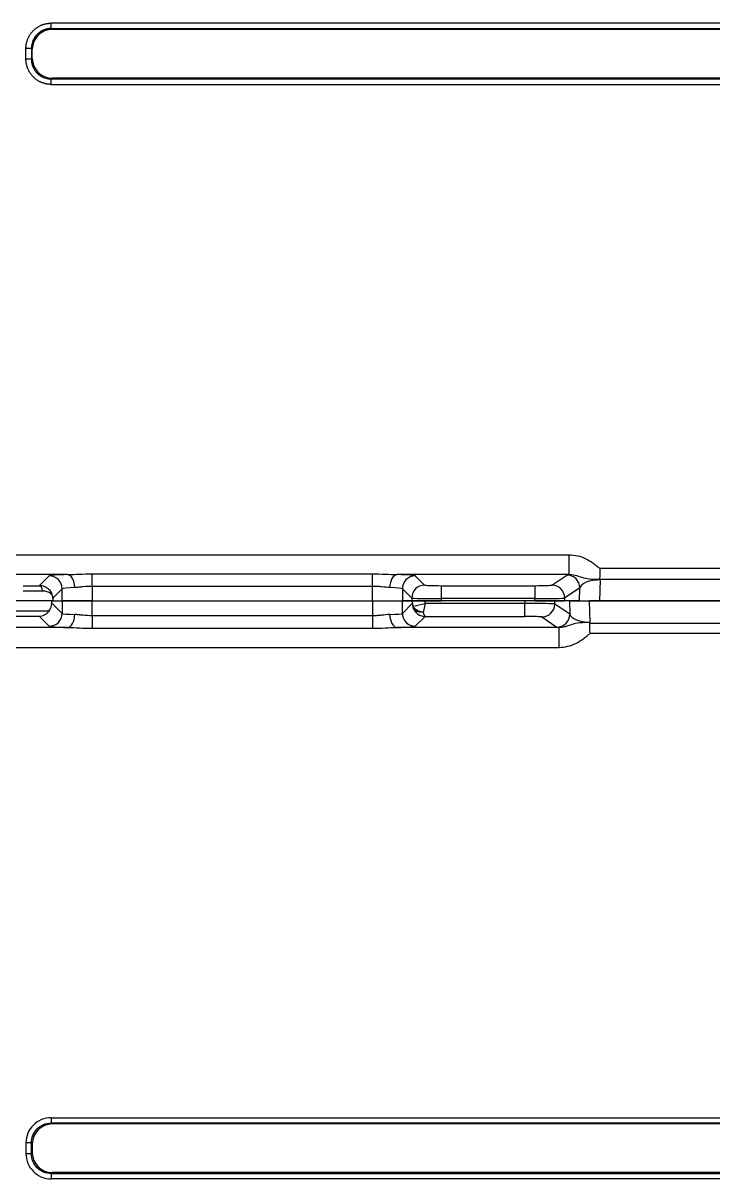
# Model space of a CAD drawing. Header units: millimetres. Extents: x 389 to 17466, y 310 to 5904.
# Drawn here: x 14821.1 to 14890.4, y 1755.6 to 1871.7 of the extents above; entities that cross this region are included whole.
import ezdxf

# ---------------------------------------------------------------- set-up
doc = ezdxf.new("R2010")
doc.units = ezdxf.units.MM

# ---------------------------------------------------------------- blocks, each defined once
blk = doc.blocks.new('YTGUH')
at = {"color": 9, "linetype": 'Continuous', "true_color": 0xc7c8ca}
for p, q in [((1842.4, 1004.23), (1704.31, 1004.23)), ((1704.31, 1003.69), (1704.31, 1004.23)), ((1704.31, 1003.69), (1842.4, 1003.69)), ((1704.31, 1003.69), (1704.39, 1003.61)), ((1842.32, 1003.61), (1704.39, 1003.61)), ((1701.77, 1000.61), (1701.77, 1001.7)), ((1702.32, 1001.7), (1701.77, 1001.7)), ((1702.32, 1001.7), (1702.32, 1000.61)), ((1702.4, 1001.61), (1702.32, 1001.7)), ((1702.4, 1000.7), (1702.4, 1001.61)), ((1702.32, 1000.61), (1701.77, 1000.61)), ((1702.32, 1000.61), (1702.4, 1000.7)), ((1704.39, 998.71), (1704.31, 998.62)), ((1842.4, 998.62), (1704.31, 998.62)), ((1704.31, 998.08), (1704.31, 998.62)), ((1704.31, 998.08), (1842.4, 998.08)), ((1842.32, 998.71), (1704.39, 998.71)), ((1653.37, 950.81), (1756.36, 950.81)), ((1756.36, 950.81), (1756.36, 948.81)), ((1787.22, 949.43), (1759.49, 949.43)), ((1705.93, 948.81), (1655.89, 948.81)), ((1703.11, 947.69), (1704.11, 948.69)), ((1708.41, 948.89), (1736.62, 948.89)), ((1708.41, 947.63), (1708.41, 948.89)), ((1736.62, 947.63), (1736.62, 948.89)), ((1756.36, 948.81), (1739.09, 948.81)), ((1740.91, 948.69), (1741.85, 947.76)), ((1754.63, 947.76), (1756.15, 948.77)), ((1759.5, 948.3), (1759.43, 946.16)), ((1759.44, 948.37), (1787.27, 948.37)), ((1759.46, 948.32), (1759.5, 948.3)), ((1705.41, 947.39), (1704.48, 946.46)), ((1705.41, 946.16), (1705.41, 947.39)), ((1708.41, 947.63), (1708.41, 946.16)), ((1736.62, 947.63), (1708.41, 947.63)), ((1736.62, 946.16), (1736.62, 947.63)), ((1739.61, 947.39), (1739.61, 946.16)), ((1740.55, 946.46), (1739.61, 947.39)), ((1743.55, 947.7), (1752.93, 947.7)), ((1743.55, 946.4), (1743.55, 947.7)), ((1752.93, 947.7), (1752.93, 946.4)), ((1757.44, 947.47), (1755.92, 946.46)), ((1757.4, 946.16), (1757.44, 947.47)), ((1704.38, 946.16), (1684.28, 946.16)), ((1704.48, 946.16), (1701.48, 946.16)), ((1704.38, 945.95), (1704.38, 946.16)), ((1704.38, 946.16), (1705.41, 946.16)), ((1705.41, 944.92), (1704.38, 945.95)), ((1704.48, 946.46), (1704.48, 946.16)), ((1704.48, 946.16), (1705.41, 946.16)), ((1708.41, 946.16), (1705.41, 946.16)), ((1705.41, 946.16), (1705.41, 944.92)), ((1705.41, 946.16), (1708.41, 946.16)), ((1708.41, 946.16), (1736.62, 946.16)), ((1708.41, 944.68), (1708.41, 946.16)), ((1708.41, 946.16), (1736.62, 946.16)), ((1736.62, 946.16), (1739.61, 946.16)), ((1736.62, 946.16), (1736.62, 944.68)), ((1736.62, 946.16), (1739.61, 946.16)), ((1739.61, 946.16), (1740.55, 946.16)), ((1739.61, 944.92), (1739.61, 946.16)), ((1740.61, 946.16), (1739.61, 946.16)), ((1740.61, 945.91), (1739.61, 944.92)), ((1740.55, 946.46), (1740.55, 946.16)), ((1740.55, 946.16), (1743.55, 946.16)), ((1740.61, 946.16), (1740.61, 945.91)), ((1741.91, 946.16), (1740.61, 946.16)), ((1740.71, 945.63), (1741.91, 945.91)), ((1741.91, 945.91), (1741.7, 945.02)), ((1741.91, 945.91), (1741.91, 946.16)), ((1751.93, 946.16), (1741.91, 946.16)), ((1751.93, 945.91), (1741.91, 945.91)), ((1743.55, 946.16), (1743.55, 946.4)), ((1752.93, 946.4), (1743.55, 946.4)), ((1752.93, 946.16), (1743.55, 946.16)), ((1751.93, 946.16), (1751.93, 945.91)), ((1754.92, 946.16), (1751.93, 946.16)), ((1751.93, 944.61), (1751.93, 945.91)), ((1752.93, 946.16), (1752.93, 946.4)), ((1752.93, 946.16), (1755.92, 946.16)), ((1754.92, 945.85), (1754.92, 946.16)), ((1756.4, 946.16), (1754.92, 946.16)), ((1756.44, 944.84), (1754.92, 945.85)), ((1755.92, 946.46), (1755.92, 946.16)), ((1757.4, 946.16), (1755.92, 946.16)), ((1756.4, 946.16), (1756.44, 944.84)), ((1756.4, 946.16), (1758.43, 946.16)), ((1757.4, 946.16), (1759.43, 946.16)), ((1758.5, 944.02), (1758.43, 946.16)), ((1788.28, 946.16), (1758.43, 946.16)), ((1759.43, 946.16), (1787.28, 946.16)), ((1704.09, 945.14), (1684.67, 945.14)), ((1684.67, 944.64), (1703.09, 944.64)), ((1703.09, 944.64), (1704.11, 943.62)), ((1736.62, 944.68), (1708.41, 944.68)), ((1708.41, 944.68), (1708.41, 943.43)), ((1736.62, 944.68), (1736.62, 943.43)), ((1740.91, 943.62), (1741.91, 944.61)), ((1741.91, 944.61), (1751.93, 944.61)), ((1753.63, 944.56), (1755.15, 943.54)), ((1705.93, 943.5), (1654.29, 943.5)), ((1708.41, 943.43), (1736.62, 943.43)), ((1755.36, 943.5), (1739.09, 943.5)), ((1755.36, 941.5), (1755.36, 943.5)), ((1758.44, 943.94), (1788.27, 943.94)), ((1758.46, 943.99), (1758.5, 944.02)), ((1788.22, 942.88), (1758.49, 942.88)), ((1653.37, 941.5), (1755.36, 941.5)), ((1704.31, 894.23), (1842.4, 894.23)), ((1704.31, 894.23), (1704.31, 893.69)), ((1842.4, 893.69), (1704.31, 893.69)), ((1704.39, 893.61), (1704.31, 893.69)), ((1842.32, 893.61), (1704.39, 893.61)), ((1701.77, 891.7), (1701.77, 890.61)), ((1702.32, 891.7), (1701.77, 891.7)), ((1702.32, 890.61), (1702.32, 891.7)), ((1702.32, 891.7), (1702.4, 891.61)), ((1702.4, 891.61), (1702.4, 890.7)), ((1702.32, 890.61), (1701.77, 890.61)), ((1702.4, 890.7), (1702.32, 890.61)), ((1704.31, 888.62), (1704.39, 888.71)), ((1704.31, 888.62), (1842.4, 888.62)), ((1704.31, 888.62), (1704.31, 888.08)), ((1842.32, 888.71), (1704.39, 888.71)), ((1842.4, 888.08), (1704.31, 888.08))]:
    blk.add_line(p, q, dxfattribs=at)
for centre, major_axis, ratio, start_param, end_param in [((1704.41, 1001.6), (-1.42, 1.42), 0.992433, 5.501585, 7.064785), ((1704.41, 1000.71), (-1.42, -1.42), 0.992433, 5.501585, 7.064785), ((1708.41, 948.69), (-4.3, 0), 0.034921, 5.326162, 6.248279), ((1704.11, 947.39), (-0.919, 0.919), 0.998783, 3.9276, 5.497178), ((1705.93, 947.51), (-0.03, 1.3), 0.575839, 4.698222, 6.240485), ((1739.09, 947.51), (0.03, 1.3), 0.575839, 0.0427, 1.584963), ((1736.62, 948.69), (-4.3, 0), 0.034921, 3.176499, 4.098616), ((1740.91, 947.39), (0.919, 0.919), 0.998783, 0.786007, 2.355586), ((1759.44, 948.76), (3.3, 0), 0.042162, 2.775903, 3.078292), ((1756.15, 947.47), (0.72, -1.08), 0.998023, 0.983941, 2.552911), ((1759.44, 947.46), (2, 0.07), 0.41429, 1.525367, 3.05186), ((1701.48, 947.76), (-2.5, 0), 0.034921, 1.570796, 2.284184), ((1701.48, 947.26), (-3, 0), 0.029101, 1.570796, 2.284184), ((1703.11, 947.19), (-0.015, 0.5), 0.654228, 4.69262, 6.237024), ((1708.41, 947.39), (-3, 0), 0.050053, 5.326162, 6.248279), ((1736.62, 947.39), (-3, 0), 0.050053, 3.176499, 4.098616), ((1741.85, 946.46), (-0.919, -0.919), 0.998783, 3.9276, 5.497178), ((1743.55, 947.76), (-1.7, 0), 0.034921, 0.034907, 1.570796), ((1752.93, 947.76), (-1.7, 0), 0.034921, 1.570796, 3.089233), ((1754.63, 946.46), (0.72, -1.08), 0.998023, 0.983941, 2.552911), ((1703.07, 945.96), (0.92, -0.92), 0.998783, 0.105989, 0.784789), ((1743.55, 946.46), (-3, 0), 0.019788, 0.034907, 1.570796), ((1741.91, 945.91), (-1.2, 0.51), 0.96994, 0.412514, 0.771134), ((1741.91, 945.91), (-1.3, 0.04), 0.593526, 0.053916, 0.412536), ((1741.17, 945.64), (0.46, 0.195), 0.685021, 2.587307, 3.079904), ((1741.17, 945.63), (-0.456, -0.205), 0.69482, 5.709949, 6.204723), ((1751.93, 945.85), (-3, 0), 0.019788, 3.193953, 4.712389), ((1752.93, 946.46), (-3, 0), 0.019788, 1.570796, 3.089233), ((1753.63, 945.85), (0.72, 1.08), 0.998023, 3.730274, 5.299244), ((1704.11, 944.92), (-0.919, -0.919), 0.998783, 0.786007, 2.355586), ((1708.41, 944.92), (-3, 0), 0.050053, 0.034907, 0.957024), ((1705.93, 944.8), (-0.03, -1.3), 0.575839, 0.0427, 1.584963), ((1736.62, 944.92), (-3, 0), 0.050053, 2.184569, 3.106686), ((1739.09, 944.8), (0.03, -1.3), 0.575839, 4.698222, 6.240485), ((1740.91, 944.92), (0.919, -0.919), 0.998783, 3.9276, 5.497178), ((1741.91, 945.91), (-0.54, 1.19), 0.988133, 1.499411, 2.710369), ((1741.91, 945.91), (-0.01, 1.3), 0.222706, 2.320074, 3.104864), ((1751.93, 944.55), (-1.7, 0), 0.034921, 3.193953, 4.712389), ((1755.15, 944.84), (0.72, 1.08), 0.998023, 3.730274, 5.299244), ((1758.44, 944.85), (-2, 0.07), 0.41429, 0.089732, 1.616226), ((1708.41, 943.62), (-4.3, 0), 0.034921, 0.034907, 0.957024), ((1736.62, 943.62), (-4.3, 0), 0.034921, 2.184569, 3.106686), ((1758.44, 943.55), (-3.3, 0), 0.042162, 0.063301, 0.365689), ((1704.41, 891.6), (-1.42, 1.42), 0.992433, 5.501585, 7.064785), ((1704.41, 890.71), (-1.42, -1.42), 0.992433, 5.501585, 7.064785)]:
    blk.add_ellipse(centre, major_axis=major_axis, ratio=ratio, start_param=start_param, end_param=end_param, dxfattribs=at)
for points, degree in [([(1701.77, 1001.7), (1701.77, 1002.2), (1702.16, 1003.13), (1702.87, 1003.85), (1703.8, 1004.23), (1704.31, 1004.23)], 2), ([(1704.31, 998.08), (1703.8, 998.08), (1702.87, 998.46), (1702.16, 999.18), (1701.77, 1000.11), (1701.77, 1000.61)], 2), ([(1740.71, 945.64), (1740.71, 945.64), (1740.71, 945.64), (1740.71, 945.63)], 3), ([(1740.71, 945.46), (1740.7, 945.46), (1740.7, 945.46), (1740.7, 945.46)], 3)]:
    blk.add_open_spline(points, degree=degree, dxfattribs=at)
for points, knots in [([(1704.31, 1003.69), (1704.26, 1003.69), (1704.17, 1003.69), (1704.04, 1003.67), (1703.9, 1003.65), (1703.77, 1003.62), (1703.65, 1003.58), (1703.52, 1003.53), (1703.41, 1003.48), (1703.29, 1003.42), (1703.19, 1003.35), (1703.08, 1003.27), (1702.99, 1003.19), (1702.87, 1003.08), (1702.73, 1002.92), (1702.58, 1002.71), (1702.47, 1002.48), (1702.38, 1002.23), (1702.33, 1001.97), (1702.32, 1001.79), (1702.32, 1001.7)], [0, 0, 0, 0, 0.043878, 0.087345, 0.130404, 0.173058, 0.215311, 0.257165, 0.298626, 0.339695, 0.380376, 0.420674, 0.460592, 0.500135, 0.579552, 0.660487, 0.742971, 0.827034, 0.912701, 1, 1, 1, 1]), ([(1702.32, 1000.61), (1702.32, 1000.57), (1702.32, 1000.48), (1702.33, 1000.34), (1702.35, 1000.21), (1702.39, 1000.08), (1702.43, 999.95), (1702.47, 999.83), (1702.53, 999.71), (1702.59, 999.6), (1702.66, 999.49), (1702.73, 999.39), (1702.81, 999.29), (1702.92, 999.17), (1703.08, 999.03), (1703.29, 998.89), (1703.52, 998.77), (1703.77, 998.69), (1704.04, 998.63), (1704.22, 998.63), (1704.31, 998.62)], [0, 0, 0, 0, 0.043878, 0.087345, 0.130404, 0.173058, 0.215311, 0.257165, 0.298626, 0.339695, 0.380376, 0.420674, 0.460592, 0.500135, 0.579552, 0.660487, 0.742971, 0.827034, 0.912701, 1, 1, 1, 1]), ([(1756.36, 950.81), (1756.65, 950.81), (1756.94, 950.77), (1757.5, 950.64), (1757.78, 950.54), (1758.31, 950.28), (1758.55, 950.13), (1758.91, 949.87), (1759.02, 949.78), (1759.19, 949.64), (1759.25, 949.59), (1759.33, 949.53), (1759.36, 949.5), (1759.42, 949.46), (1759.46, 949.44), (1759.49, 949.43)], [0, 0, 0, 0, 0.25, 0.25, 0.5, 0.5, 0.75, 0.75, 0.875, 0.875, 0.9375, 0.9375, 0.96875, 0.96875, 1, 1, 1, 1]), ([(1759.49, 949.43), (1759.48, 949.34), (1759.47, 949.25), (1759.46, 949.06), (1759.46, 948.97), (1759.45, 948.7), (1759.44, 948.53), (1759.44, 948.37)], [0, 0, 0, 0, 0.25, 0.25, 0.5, 0.5, 1, 1, 1, 1]), ([(1705.93, 948.81), (1706.33, 948.82), (1706.74, 948.84), (1707.57, 948.87), (1707.99, 948.89), (1708.41, 948.89)], [0, 0, 0, 0, 0.5, 0.5, 1, 1, 1, 1]), ([(1736.62, 948.89), (1737.04, 948.89), (1737.47, 948.87), (1738.3, 948.84), (1738.7, 948.82), (1739.09, 948.81)], [0, 0, 0, 0, 0.5, 0.5, 1, 1, 1, 1]), ([(1759.46, 948.32), (1759.31, 948.32), (1759.17, 948.32), (1758.88, 948.33), (1758.74, 948.33), (1758.34, 948.35), (1758.1, 948.4), (1757.63, 948.52), (1757.4, 948.61), (1756.91, 948.75), (1756.65, 948.81), (1756.36, 948.81)], [0, 0, 0, 0, 0.125, 0.125, 0.25, 0.25, 0.5, 0.5, 0.75, 0.75, 1, 1, 1, 1]), ([(1759.44, 948.37), (1759.44, 948.36), (1759.44, 948.36), (1759.44, 948.34), (1759.45, 948.34), (1759.46, 948.33), (1759.46, 948.33), (1759.46, 948.32)], [0, 0, 0, 0, 0.362071, 0.362071, 0.723957, 0.723957, 1, 1, 1, 1]), ([(1704.48, 946.46), (1704.47, 946.53), (1704.46, 946.61), (1704.43, 946.76), (1704.41, 946.83), (1704.31, 947.04), (1704.22, 947.18), (1703.99, 947.41), (1703.84, 947.51), (1703.5, 947.66), (1703.32, 947.7), (1703.11, 947.69)], [0, 0, 0, 0, 0.125, 0.125, 0.25, 0.25, 0.5, 0.5, 0.75, 0.75, 1, 1, 1, 1]), ([(1703.44, 947.19), (1703.61, 947.2), (1703.75, 947.17), (1704.01, 947.08), (1704.11, 947.02), (1704.29, 946.88), (1704.35, 946.8), (1704.44, 946.63), (1704.47, 946.55), (1704.48, 946.46)], [0, 0, 0, 0, 0.25, 0.25, 0.5, 0.5, 0.75, 0.75, 1, 1, 1, 1]), ([(1708.41, 947.63), (1708.1, 947.63), (1707.8, 947.61), (1707.36, 947.57), (1707.22, 947.55), (1706.94, 947.53), (1706.81, 947.52), (1706.68, 947.51)], [0, 0, 0, 0, 0.5, 0.5, 0.75, 0.75, 1, 1, 1, 1]), ([(1738.34, 947.51), (1738.09, 947.52), (1737.82, 947.56), (1737.38, 947.6), (1737.23, 947.61), (1736.93, 947.63), (1736.77, 947.63), (1736.62, 947.63)], [0, 0, 0, 0, 0.5, 0.5, 0.75, 0.75, 1, 1, 1, 1]), ([(1741.7, 945.02), (1741.59, 945.04), (1741.48, 945.06), (1741.27, 945.12), (1741.17, 945.17), (1740.99, 945.28), (1740.92, 945.34), (1740.79, 945.48), (1740.74, 945.55), (1740.71, 945.63)], [0, 0, 0, 0, 0.25, 0.25, 0.5, 0.5, 0.75, 0.75, 1, 1, 1, 1]), ([(1703.09, 944.64), (1703.27, 944.64), (1703.45, 944.68), (1703.7, 944.81), (1703.79, 944.86), (1703.95, 944.98), (1704.02, 945.06), (1704.09, 945.14)], [0, 0, 0, 0, 0.5, 0.5, 0.75, 0.75, 1, 1, 1, 1]), ([(1708.41, 944.68), (1708.1, 944.68), (1707.8, 944.7), (1707.36, 944.74), (1707.22, 944.76), (1706.94, 944.78), (1706.81, 944.8), (1706.68, 944.8)], [0, 0, 0, 0, 0.5, 0.5, 0.75, 0.75, 1, 1, 1, 1]), ([(1738.34, 944.8), (1738.09, 944.79), (1737.82, 944.76), (1737.38, 944.71), (1737.23, 944.7), (1736.93, 944.68), (1736.77, 944.68), (1736.62, 944.68)], [0, 0, 0, 0, 0.5, 0.5, 0.75, 0.75, 1, 1, 1, 1]), ([(1741.7, 945.02), (1741.59, 945.02), (1741.48, 945.02), (1741.27, 945.06), (1741.17, 945.08), (1740.99, 945.16), (1740.91, 945.21), (1740.78, 945.33), (1740.74, 945.39), (1740.71, 945.46)], [0, 0, 0, 0, 0.25, 0.25, 0.5, 0.5, 0.75, 0.75, 1, 1, 1, 1]), ([(1705.93, 943.5), (1706.33, 943.5), (1706.74, 943.47), (1707.57, 943.44), (1707.99, 943.43), (1708.41, 943.43)], [0, 0, 0, 0, 0.5, 0.5, 1, 1, 1, 1]), ([(1736.62, 943.43), (1737.04, 943.43), (1737.47, 943.44), (1738.3, 943.47), (1738.7, 943.5), (1739.09, 943.5)], [0, 0, 0, 0, 0.5, 0.5, 1, 1, 1, 1]), ([(1758.46, 943.99), (1758.31, 943.99), (1758.17, 943.99), (1757.88, 943.99), (1757.74, 943.98), (1757.34, 943.96), (1757.1, 943.92), (1756.63, 943.79), (1756.4, 943.7), (1756.03, 943.59), (1755.9, 943.56), (1755.64, 943.51), (1755.5, 943.5), (1755.36, 943.5)], [0, 0, 0, 0, 0.125, 0.125, 0.25, 0.25, 0.5, 0.5, 0.75, 0.75, 0.875, 0.875, 1, 1, 1, 1]), ([(1758.44, 943.94), (1758.44, 943.95), (1758.44, 943.97), (1758.46, 943.98), (1758.46, 943.99)], [0, 0, 0, 0, 0.490427, 1, 1, 1, 1]), ([(1758.49, 942.88), (1758.48, 942.97), (1758.47, 943.07), (1758.46, 943.25), (1758.46, 943.34), (1758.45, 943.61), (1758.44, 943.78), (1758.44, 943.94)], [0, 0, 0, 0, 0.25, 0.25, 0.5, 0.5, 1, 1, 1, 1]), ([(1755.36, 941.5), (1755.65, 941.5), (1755.94, 941.54), (1756.5, 941.67), (1756.78, 941.77), (1757.31, 942.03), (1757.55, 942.18), (1757.91, 942.44), (1758.02, 942.53), (1758.19, 942.67), (1758.25, 942.72), (1758.33, 942.78), (1758.36, 942.81), (1758.42, 942.85), (1758.46, 942.87), (1758.49, 942.88)], [0, 0, 0, 0, 0.25, 0.25, 0.5, 0.5, 0.75, 0.75, 0.875, 0.875, 0.9375, 0.9375, 0.96875, 0.96875, 1, 1, 1, 1]), ([(1704.31, 894.23), (1703.98, 894.23), (1703.64, 894.17), (1703.03, 893.91), (1702.75, 893.73), (1702.28, 893.26), (1702.09, 892.98), (1701.84, 892.36), (1701.77, 892.03), (1701.77, 891.7)], [0, 0, 0, 0, 0.25, 0.25, 0.5, 0.5, 0.75, 0.75, 1, 1, 1, 1]), ([(1702.32, 891.7), (1702.32, 891.96), (1702.37, 892.22), (1702.57, 892.7), (1702.71, 892.92), (1703.08, 893.29), (1703.3, 893.44), (1703.78, 893.64), (1704.05, 893.69), (1704.31, 893.69)], [0, 0, 0, 0, 0.25, 0.25, 0.5, 0.5, 0.75, 0.75, 1, 1, 1, 1]), ([(1701.77, 890.61), (1701.77, 890.28), (1701.84, 889.95), (1702.09, 889.34), (1702.28, 889.06), (1702.75, 888.59), (1703.03, 888.4), (1703.64, 888.14), (1703.98, 888.08), (1704.31, 888.08)], [0, 0, 0, 0, 0.25, 0.25, 0.5, 0.5, 0.75, 0.75, 1, 1, 1, 1]), ([(1704.31, 888.62), (1704.05, 888.62), (1703.78, 888.67), (1703.3, 888.87), (1703.08, 889.02), (1702.71, 889.39), (1702.57, 889.61), (1702.37, 890.09), (1702.32, 890.35), (1702.32, 890.61)], [0, 0, 0, 0, 0.25, 0.25, 0.5, 0.5, 0.75, 0.75, 1, 1, 1, 1])]:
    blk.add_open_spline(points, degree=3, knots=knots, dxfattribs=at)
blk = doc.blocks.new('*U186')
blk.add_blockref('YTGUH', (-1773.36, -1030.16))
blk = doc.blocks.new('*U187')
at = {"color": 0, "linetype": 'ByBlock', "lineweight": -2, "transparency": 16777216}
blk.add_blockref('*U186', (0, 0), dxfattribs=at)

msp = doc.modelspace()

# ---------------------------------------------------------------- block references
msp.add_blockref('*U187', (14892.979, 1897.6281))

doc.saveas('drawing.dxf')
